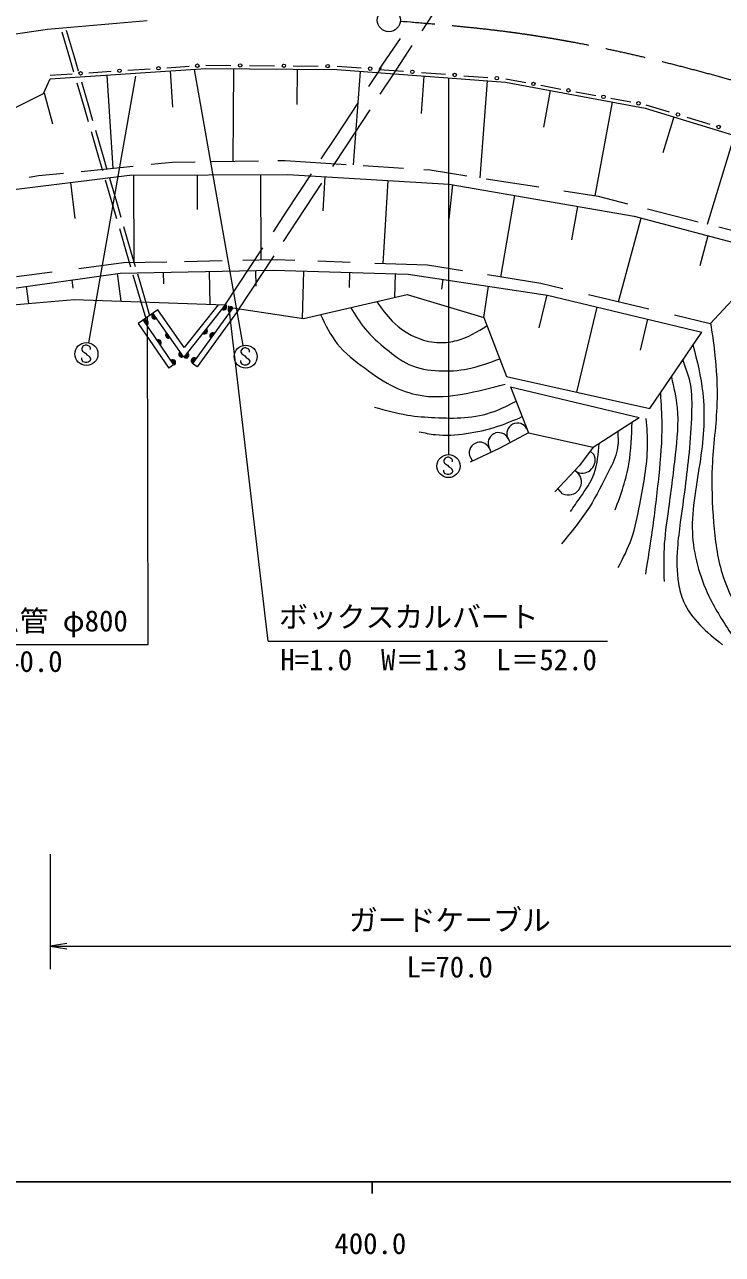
# Model space of a CAD drawing. Units: millimetres, scale not verified. Extents: x 40000 to 680000, y 20000 to 380000.
# Drawn here: x 437853 to 498380, y 198715 to 305442 of the extents above; entities that cross this region are included whole.
import ezdxf
from ezdxf.enums import TextEntityAlignment as Align

# ---------------------------------------------------------------- set-up
doc = ezdxf.new("R2010")
doc.units = ezdxf.units.MM
doc.header["$LTSCALE"] = 1000
doc.linetypes.add('CHAIN', pattern=[18.5, 12, -1.5, 3.5, -1.5])
for name, color, linetype, lineweight in [('M-BGD', 7, 'Continuous', 13), ('M-BMK', 2, 'CHAIN', 13), ('M-BMK-SRVR', 3, 'Continuous', 13), ('M-STR-STR3', 7, 'Continuous', 13), ('M-STR-STRC', 7, 'Continuous', 13), ('M-TTL-BAND', 7, 'Continuous', 25), ('M-TTL-TXT', 7, 'Continuous', 13)]:
    doc.layers.add(name, color=color, linetype=linetype, lineweight=lineweight)
doc.styles.add('ＭＳ ゴシック', font='')
doc.styles.get('ＭＳ ゴシック').set_extended_font_data('MS Gothic')

# ---------------------------------------------------------------- blocks, each defined once
blk = doc.blocks.new('open_arrow')
at = {"color": 0, "linetype": 'Continuous', "lineweight": -2}
blk.add_lwpolyline([(7.5, 1.25), (0, 0), (7.5, -1.25)], dxfattribs=at)

msp = doc.modelspace()

# ---------------------------------------------------------------- linework, layer by layer
at = {"layer": 'M-BGD'}
for p, q in [((472333, 304907), (473267, 306329)), ((441093, 304805), (441747, 302567)), ((441463, 304966), (442140, 302650)), ((468617, 301560), (470448, 304225)), ((469760, 300994), (471484, 303616)), ((441747, 302567), (442105, 301342)), ((442140, 302650), (442499, 301418)), ((440057, 301045), (441987, 301171)), ((440077, 300746), (453572, 301622)), ((443434, 301265), (445363, 301390)), ((445526, 292987), (445001, 301066)), ((446811, 301484), (448740, 301609)), ((450187, 301703), (452117, 301828)), ((450490, 301422), (450695, 298263)), ((453564, 301922), (455734, 301906)), ((453572, 301622), (464943, 301535)), ((455935, 293587), (455997, 301604)), ((457361, 301893), (459531, 301876)), ((461158, 301864), (463328, 301847)), ((461497, 301561), (461474, 298517)), ((464943, 301535), (479563, 300437)), ((464956, 301834), (467048, 301677)), ((466393, 293264), (467002, 301380)), ((467714, 300066), (468810, 301733)), ((468617, 301560), (470709, 301403)), ((468706, 299391), (469760, 300994)), ((472279, 301285), (474371, 301128)), ((475940, 301010), (478032, 300853)), ((439499, 299459), (440077, 300746)), ((442384, 300388), (443011, 298240)), ((442774, 300476), (443420, 298264)), ((472487, 300968), (472243, 297725)), ((477971, 300557), (477340, 292151)), ((479563, 300437), (491680, 298198)), ((479601, 300735), (481337, 300414)), ((482639, 300174), (484375, 299853)), ((417360, 288405), (439499, 299459)), ((440305, 296789), (439567, 299493)), ((483442, 299720), (482857, 296555)), ((485676, 299612), (487412, 299292)), ((488714, 299051), (490450, 298730)), ((443011, 298240), (443360, 297045)), ((443420, 298264), (443753, 297125)), ((464809, 295647), (466813, 298696)), ((465772, 294928), (467828, 298055)), ((487347, 290585), (488850, 298721)), ((491680, 298198), (509329, 292798)), ((491751, 298490), (493770, 297872)), ((494172, 297436), (493218, 294318)), ((495285, 297409), (497303, 296791)), ((443614, 296175), (444270, 293929)), ((443995, 296295), (444663, 294009)), ((463590, 293792), (464809, 295647)), ((497077, 288131), (499431, 295826)), ((464595, 293137), (465772, 294928)), ((444270, 293929), (444603, 292789)), ((444663, 294009), (444995, 292874)), ((448831, 293320), (450667, 293505)), ((450667, 293505), (452660, 293536)), ((454059, 293558), (458135, 293621)), ((459809, 293647), (460442, 293657)), ((460442, 293657), (465759, 293306)), ((439072, 292337), (441215, 292553)), ((442758, 292708), (447269, 293163)), ((460612, 289263), (462734, 292491)), ((467216, 293210), (470731, 292978)), ((472471, 292863), (473022, 292826)), ((473022, 292826), (476204, 292329)), ((432660, 290619), (446940, 292365)), ((438235, 292213), (439072, 292337)), ((441826, 291740), (442209, 288612)), ((444840, 291976), (445823, 288609)), ((445215, 292118), (445845, 289963)), ((446940, 292365), (460677, 292422)), ((447348, 284773), (447317, 292367)), ((452817, 292389), (452829, 289410)), ((458317, 292412), (458347, 285087)), ((460677, 292422), (474671, 291592)), ((461523, 288463), (463644, 291690)), ((463900, 292231), (463724, 289273)), ((468962, 284695), (469390, 291905)), ((474974, 291540), (474655, 288596)), ((474671, 291592), (490725, 288816)), ((477903, 292063), (482456, 291350)), ((479166, 283533), (480388, 290604)), ((484639, 291009), (487610, 290544)), ((487610, 290544), (490151, 289896)), ((445457, 289865), (445823, 288609)), ((445845, 289963), (446203, 288735)), ((459429, 287464), (460612, 289263)), ((485808, 289667), (485306, 286763)), ((491888, 289454), (496292, 288331)), ((460304, 286610), (461523, 288463)), ((489383, 281372), (491323, 288657)), ((490725, 288816), (502973, 285554)), ((446078, 287737), (446700, 285606)), ((446439, 287928), (447080, 285732)), ((497121, 287113), (496430, 284518)), ((498059, 287881), (503625, 286462)), ((456333, 282754), (458516, 286075)), ((446700, 285606), (447049, 284411)), ((447080, 285732), (447454, 284451)), ((459647, 285039), (456769, 284977)), ((457302, 282044), (459500, 285388)), ((461289, 284978), (459647, 285039)), ((502973, 285554), (497307, 279487)), ((440250, 283952), (437153, 283551)), ((446425, 284753), (442565, 284252)), ((446146, 283875), (459439, 284125)), ((450180, 284834), (446425, 284753)), ((449883, 283945), (449902, 282939)), ((454983, 284938), (451724, 284867)), ((453936, 281162), (453882, 284020)), ((457882, 284095), (457907, 282755)), ((459439, 284125), (471111, 283792)), ((462039, 284051), (461922, 279950)), ((466080, 284801), (463293, 284904)), ((466037, 283937), (466000, 282637)), ((472811, 284552), (468245, 284721)), ((475843, 284066), (472811, 284552)), ((433477, 282089), (446146, 283875)), ((441937, 283282), (442037, 282571)), ((446236, 281442), (445898, 283840)), ((447246, 283736), (447872, 281594)), ((447639, 283820), (448251, 281723)), ((469977, 281763), (470036, 283823)), ((471111, 283792), (483199, 281965)), ((474132, 283336), (474001, 282474)), ((482626, 282978), (477994, 283721)), ((484543, 282523), (482626, 282978)), ((437976, 282724), (438184, 281251)), ((455255, 281114), (456333, 282754)), ((456473, 280782), (457302, 282044)), ((462056, 279929), (471028, 282006)), ((471028, 282006), (477675, 280012)), ((477675, 280012), (478087, 282738)), ((483144, 281978), (482465, 279135)), ((483199, 281965), (496587, 278763)), ((491987, 280752), (486775, 281992)), ((423715, 280012), (442159, 281591)), ((442159, 281591), (455255, 281114)), ((447872, 281594), (448354, 279943)), ((448251, 281723), (448700, 280186)), ((455255, 281114), (451662, 276578)), ((454635, 281136), (451686, 277414)), ((455917, 280866), (452429, 276044)), ((456473, 280782), (452834, 275751)), ((455917, 280866), (462056, 279929)), ((485753, 273538), (487521, 280931)), ((449398, 280676), (447716, 279496)), ((448125, 279783), (450779, 275910)), ((451662, 276578), (448989, 280389)), ((451686, 277414), (449398, 280676)), ((477675, 280012), (479656, 274908)), ((491898, 279885), (491252, 277182)), ((497307, 279487), (494218, 280222)), ((447716, 279496), (450370, 275623)), ((492100, 272112), (496587, 278763)), ((450779, 275910), (450370, 275623)), ((452834, 275751), (452429, 276044)), ((479656, 274908), (492100, 272112)), ((480006, 274005), (481551, 270026)), ((480006, 274005), (491152, 271333)), ((487180, 268775), (491152, 271333)), ((481551, 270026), (479085, 268672)), ((481551, 270026), (487180, 268775)), ((479787, 269532), (479963, 269154)), ((479085, 268672), (476507, 267475)), ((478155, 268701), (478320, 268317)), ((487180, 268775), (485980, 267179)), ((487240, 268138), (486909, 268415)), ((476522, 267869), (476702, 267566)), ((485980, 267179), (483858, 264898)), ((485797, 266587), (485563, 266732)), ((484517, 264727), (484112, 265170))]:
    msp.add_line(p, q, dxfattribs=at)
for centre in [(456547, 301899), (442710, 301218), (446087, 301437), (449464, 301656), (452840, 301875), (460345, 301870), (464142, 301841), (467832, 301619), (471494, 301344), (475155, 301069), (478817, 300794), (481988, 300294), (485026, 299733), (488063, 299171), (491101, 298610), (494527, 297640), (498061, 296559)]:
    msp.add_circle(centre, 150, dxfattribs=at)
for centre, radius, start, end in [((455136, 280934), 250, 231.61243, 51.61243), ((455136, 280934), 200, 231.61243, 51.61243), ((455136, 280934), 150, 231.61243, 51.61243), ((455136, 280934), 100, 231.61243, 51.61243), ((455136, 280934), 50, 231.61243, 51.61243), ((455745, 280692), 250, 54.12489, 234.12489), ((455745, 280692), 200, 54.12489, 234.12489), ((455745, 280692), 150, 54.12489, 234.12489), ((455745, 280692), 100, 54.12489, 234.12489), ((455745, 280692), 50, 54.12489, 234.12489), ((448335, 279561), 250, 304.42459, 124.42459), ((448335, 279561), 200, 304.42459, 124.42459), ((448335, 279561), 150, 304.42459, 124.42459), ((448335, 279561), 100, 304.42459, 124.42459), ((449135, 280140), 250, 125.04419, 305.04419), ((449135, 280140), 200, 125.04419, 305.04419), ((449135, 280140), 150, 125.04419, 305.04419), ((449135, 280140), 100, 125.04419, 305.04419), ((449135, 280140), 50, 125.04419, 305.04419), ((448335, 279561), 50, 304.42459, 124.42459), ((450325, 278483), 250, 125.04419, 305.04419), ((450325, 278483), 200, 125.04419, 305.04419), ((450325, 278483), 150, 125.04419, 305.04419), ((450325, 278483), 100, 125.04419, 305.04419), ((453458, 278846), 250, 231.61243, 51.61243), ((453458, 278846), 200, 231.61243, 51.61243), ((453458, 278846), 150, 231.61243, 51.61243), ((453458, 278846), 100, 231.61243, 51.61243), ((453458, 278846), 50, 231.61243, 51.61243), ((454173, 278455), 250, 54.12489, 234.12489), ((454173, 278455), 200, 54.12489, 234.12489), ((454173, 278455), 150, 54.12489, 234.12489), ((449452, 277846), 250, 304.42459, 124.42459), ((449452, 277846), 200, 304.42459, 124.42459), ((449452, 277846), 150, 304.42459, 124.42459), ((449452, 277846), 100, 304.42459, 124.42459), ((449452, 277846), 50, 304.42459, 124.42459), ((450325, 278483), 50, 125.04419, 305.04419), ((454173, 278455), 100, 54.12489, 234.12489), ((454173, 278455), 50, 54.12489, 234.12489), ((451473, 276838), 250, 125.04419, 305.04419), ((451473, 276838), 200, 125.04419, 305.04419), ((451473, 276838), 150, 125.04419, 305.04419), ((451473, 276838), 100, 125.04419, 305.04419), ((451473, 276838), 50, 125.04419, 305.04419), ((451851, 276754), 250, 231.61243, 51.61243), ((451851, 276754), 200, 231.61243, 51.61243), ((451851, 276754), 150, 231.61243, 51.61243), ((451851, 276754), 100, 231.61243, 51.61243), ((451851, 276754), 50, 231.61243, 51.61243), ((452550, 276275), 250, 54.12489, 234.12489), ((452550, 276275), 200, 54.12489, 234.12489), ((452550, 276275), 150, 54.12489, 234.12489), ((450697, 276116), 250, 304.42459, 124.42459), ((450697, 276116), 200, 304.42459, 124.42459), ((450697, 276116), 150, 304.42459, 124.42459), ((450697, 276116), 100, 304.42459, 124.42459), ((450697, 276116), 50, 304.42459, 124.42459), ((452550, 276275), 100, 54.12489, 234.12489), ((452550, 276275), 50, 54.12489, 234.12489), ((478971, 269117), 916, 26.98946, 206.98946), ((480604, 269948), 916, 26.98946, 206.98946), ((477338, 268285), 916, 26.98946, 206.98946), ((486204, 267655), 1143, 249.15658, 24.99788), ((485010, 265758), 1143, 244.49574, 46.45226)]:
    msp.add_arc(centre, radius, start, end, dxfattribs=at)
for points, knots in [([(466144, 280875), (466530, 280240), (466917, 279604), (467385, 279038), (467925, 278385), (468574, 277824), (469239, 277278), (469853, 276774), (470480, 276283), (471188, 275957), (471991, 275589), (472897, 275434), (473797, 275392), (474647, 275352), (475491, 275412), (476312, 275580), (477249, 275772), (478156, 276104), (479063, 276435)], [0, 0, 0, 0, 1, 1, 1, 2, 2, 2, 3, 3, 3, 4, 4, 4, 5, 5, 5, 6, 6, 6, 6]), ([(468407, 281399), (468821, 280805), (469235, 280210), (469742, 279698), (470377, 279058), (471157, 278545), (472006, 278221), (472600, 277993), (473227, 277858), (473860, 277843), (474369, 277831), (474881, 277897), (475369, 278032), (476291, 278287), (477123, 278789), (477955, 279291)], [0, 0, 0, 0, 1, 1, 1, 2, 2, 2, 3, 3, 3, 4, 4, 4, 5, 5, 5, 5]), ([(463532, 280271), (463951, 279384), (464370, 278498), (464965, 277749), (465627, 276916), (466507, 276254), (467385, 275612), (468215, 275005), (469044, 274416), (469962, 273977), (470752, 273600), (471608, 273334), (472477, 273223), (473592, 273080), (474728, 273190), (475840, 273380), (477097, 273595), (478323, 273912), (479549, 274229)], [0, 0, 0, 0, 1, 1, 1, 2, 2, 2, 3, 3, 3, 4, 4, 4, 5, 5, 5, 6, 6, 6, 6]), ([(497356, 279539), (497480, 278700), (497605, 277862), (497702, 277019), (497872, 275538), (497956, 274043), (497907, 272554), (497845, 270720), (497581, 268894), (497497, 267065), (497423, 265458), (497488, 263848), (497620, 262232), (497742, 260732), (497921, 259227), (498357, 257808), (498849, 256206), (499668, 254713), (500487, 253220)], [0, 0, 0, 0, 1, 1, 1, 2, 2, 2, 3, 3, 3, 4, 4, 4, 5, 5, 5, 6, 6, 6, 6]), ([(495829, 277639), (496175, 276265), (496521, 274891), (496678, 273496), (496891, 271590), (496751, 269645), (496473, 267720), (496166, 265593), (495690, 263491), (495777, 261371), (495854, 259476), (496381, 257566), (497210, 255842), (497783, 254650), (498500, 253546), (499217, 252442)], [0, 0, 0, 0, 1, 1, 1, 2, 2, 2, 3, 3, 3, 4, 4, 4, 5, 5, 5, 5]), ([(494936, 276316), (495190, 275638), (495444, 274961), (495580, 274260), (495742, 273421), (495735, 272548), (495705, 271683), (495667, 270553), (495591, 269436), (495485, 268319), (495293, 266295), (495001, 264274), (494731, 262253), (494632, 261511), (494535, 260768), (494479, 260021), (494403, 258996), (494403, 257962), (494574, 256941), (494664, 256400), (494802, 255863), (495014, 255369), (495667, 253848), (497022, 252738), (498377, 251629)], [0, 0, 0, 0, 1, 1, 1, 2, 2, 2, 3, 3, 3, 4, 4, 4, 5, 5, 5, 6, 6, 6, 7, 7, 7, 8, 8, 8, 8]), ([(493957, 274864), (494160, 273985), (494362, 273106), (494449, 272217), (494582, 270853), (494443, 269466), (494287, 268091), (494101, 266444), (493890, 264817), (493667, 263183), (493523, 262126), (493373, 261065), (493316, 260001), (493266, 259041), (493291, 258078), (493316, 257115)], [0, 0, 0, 0, 1, 1, 1, 2, 2, 2, 3, 3, 3, 4, 4, 4, 5, 5, 5, 5]), ([(492998, 273443), (493059, 272549), (493120, 271655), (493128, 270761), (493141, 269276), (493010, 267791), (492858, 266311), (492697, 264742), (492512, 263178), (492292, 261619), (492110, 260332), (491904, 259047), (491698, 257763)], [0, 0, 0, 0, 1, 1, 1, 2, 2, 2, 3, 3, 3, 4, 4, 4, 4]), ([(468202, 272248), (469149, 271981), (470096, 271713), (471063, 271557), (471850, 271429), (472651, 271376), (473451, 271337), (474301, 271296), (475149, 271271), (475997, 271337), (476874, 271406), (477751, 271572), (478575, 271871), (479236, 272111), (479862, 272437), (480489, 272762)], [0, 0, 0, 0, 1, 1, 1, 2, 2, 2, 3, 3, 3, 4, 4, 4, 5, 5, 5, 5]), ([(472068, 270111), (472538, 270011), (473008, 269912), (473483, 269860), (474366, 269762), (475267, 269830), (476155, 269954), (477064, 270081), (477960, 270269), (478826, 270551), (479570, 270794), (480290, 271106), (481011, 271418)], [0, 0, 0, 0, 1, 1, 1, 2, 2, 2, 3, 3, 3, 4, 4, 4, 4]), ([(489352, 258329), (489768, 259143), (490184, 259957), (490485, 260810), (490825, 261774), (491018, 262788), (491213, 263803), (491537, 265488), (491868, 267174), (491887, 268873), (491896, 269662), (491838, 270454), (491779, 271246)], [0, 0, 0, 0, 1, 1, 1, 2, 2, 2, 3, 3, 3, 4, 4, 4, 4]), ([(489307, 270145), (489333, 269601), (489360, 269058), (489262, 268539), (489142, 267906), (488837, 267309), (488539, 266716), (487995, 265637), (487475, 264572), (486841, 263573), (486129, 262449), (485275, 261408), (484421, 260367)], [0, 0, 0, 0, 1, 1, 1, 2, 2, 2, 3, 3, 3, 4, 4, 4, 4]), ([(489083, 263318), (489328, 263988), (489574, 264658), (489784, 265340), (489985, 265995), (490153, 266662), (490269, 267336), (490473, 268525), (490514, 269737), (490555, 270949)], [0, 0, 0, 0, 1, 1, 1, 2, 2, 2, 3, 3, 3, 3]), ([(485199, 263183), (485486, 263595), (485773, 264007), (486062, 264424), (486516, 265077), (486976, 265743), (487249, 266473), (487556, 267296), (487625, 268201), (487694, 269106)], [0, 0, 0, 0, 1, 1, 1, 2, 2, 2, 3, 3, 3, 3])]:
    msp.add_open_spline(points, degree=3, knots=knots, dxfattribs=at)
at = {"layer": 'M-BMK'}
for p, q in [((439850, 305052), (448487, 305787)), ((430294, 303643), (439850, 305052))]:
    msp.add_line(p, q, dxfattribs=at)
msp.add_open_spline([(504720, 299049), (500465, 300270), (496210, 301490), (491903, 302520), (487893, 303478), (483839, 304270), (479754, 304803), (476662, 305207), (473552, 305461), (470441, 305716)], degree=3, knots=[0, 0, 0, 0, 1, 1, 1, 2, 2, 2, 3, 3, 3, 3], dxfattribs=at)
at = {"layer": 'M-BMK-SRVR'}
msp.add_circle((469448, 305827), 1000, dxfattribs=at)
at = {"layer": 'M-STR-STR3'}
for p, q in [((440057, 233462), (440057, 223462)), ((440057, 225462), (509417, 225462))]:
    msp.add_line(p, q, dxfattribs=at)
at = {"layer": 'M-STR-STRC'}
for p, q in [((447472, 300972), (443394, 277839)), ((452561, 301557), (456786, 277596)), ((474615, 300808), (474615, 268129)), ((442936, 277552), (442812, 277367)), ((443128, 277617), (442936, 277552)), ((443249, 277615), (443128, 277617)), ((443499, 277496), (443249, 277615)), ((443563, 277365), (443499, 277496)), ((442812, 277367), (442815, 277236)), ((442815, 276388), (442812, 276509)), ((442815, 277236), (442878, 277107)), ((442878, 277107), (443133, 276925)), ((443133, 276925), (443262, 276793)), ((443262, 276793), (443442, 276677)), ((443442, 276677), (443568, 276477)), ((443563, 277236), (443563, 277365)), ((443568, 276477), (443563, 276367)), ((456744, 277323), (456620, 277139)), ((456620, 277139), (456623, 277007)), ((456623, 277007), (456686, 276878)), ((456686, 276878), (456942, 276696)), ((456936, 277389), (456744, 277323)), ((457057, 277386), (456936, 277389)), ((456942, 276696), (457071, 276564)), ((457308, 277268), (457057, 277386)), ((457071, 276564), (457250, 276449)), ((457250, 276449), (457376, 276248)), ((457371, 277136), (457308, 277268)), ((457371, 277007), (457371, 277136)), ((442854, 276285), (442815, 276388)), ((442939, 276174), (442854, 276285)), ((443126, 276114), (442939, 276174)), ((443260, 276114), (443126, 276114)), ((443360, 276143), (443260, 276114)), ((443502, 276235), (443360, 276143)), ((443563, 276367), (443502, 276235)), ((456623, 276159), (456620, 276280)), ((456662, 276056), (456623, 276159)), ((456747, 275946), (456662, 276056)), ((456934, 275885), (456747, 275946)), ((457068, 275885), (456934, 275885)), ((457168, 275914), (457068, 275885)), ((457310, 276006), (457168, 275914)), ((457371, 276138), (457310, 276006)), ((457376, 276248), (457371, 276138)), ((474530, 267891), (474338, 267826)), ((474651, 267889), (474530, 267891)), ((474902, 267770), (474651, 267889)), ((474338, 267826), (474214, 267641)), ((474214, 267641), (474217, 267510)), ((474217, 267510), (474280, 267381)), ((474280, 267381), (474536, 267199)), ((474536, 267199), (474665, 267067)), ((474665, 267067), (474844, 266951)), ((474844, 266951), (474970, 266751)), ((474965, 267639), (474902, 267770)), ((474965, 267510), (474965, 267639)), ((474217, 266662), (474214, 266783)), ((474256, 266559), (474217, 266662)), ((474341, 266448), (474256, 266559)), ((474528, 266388), (474341, 266448)), ((474662, 266388), (474528, 266388)), ((474762, 266417), (474662, 266388)), ((474904, 266509), (474762, 266417)), ((474965, 266641), (474904, 266509)), ((474970, 266751), (474965, 266641))]:
    msp.add_line(p, q, dxfattribs=at)
for centre in [(443219, 276855), (457028, 276626), (474622, 267129)]:
    msp.add_circle(centre, 1000, dxfattribs=at)
at = {"layer": 'M-TTL-BAND'}
for p, q in [((40000, 205000), (579000, 205000)), ((468000, 205000), (468000, 204000))]:
    msp.add_line(p, q, dxfattribs=at)
at = {"layer": 'M-TTL-TXT'}
for p, q in [((458977, 251934), (455563, 281038)), ((448568, 251654), (448499, 280111)), ((458977, 251934), (488427, 251934)), ((426250, 251654), (448568, 251654))]:
    msp.add_line(p, q, dxfattribs=at)

# ---------------------------------------------------------------- block references
at = {"layer": 'M-STR-STR3', "xscale": 193, "yscale": 193}
msp.add_blockref('open_arrow', (440057, 225462), dxfattribs=at)

# ---------------------------------------------------------------- texts
at = {"layer": 'M-STR-STR3', "style": 'ＭＳ ゴシック'}
for s, p in [('ガードケーブル', (465987, 226258)), ('L=70.0', (470987, 222199))]:
    msp.add_text(s, height=1833, dxfattribs=at).set_placement(p, align=Align.BOTTOM_LEFT)
at = {"layer": 'M-TTL-BAND', "style": 'ＭＳ ゴシック'}
msp.add_text('400.0', height=1833, dxfattribs=at).set_placement((467844, 198195), align=Align.BOTTOM_CENTER)
at = {"layer": 'M-TTL-TXT', "style": 'ＭＳ ゴシック'}
for s, p in [('ボックスカルバート', (459928, 252575)), ('ヒューム管 φ800', (427418, 252228)), ('L=40.0', (433668, 248715)), ('H=1.0\u3000W＝1.3\u3000L＝52.0', (460035, 248859))]:
    msp.add_text(s, height=1833, dxfattribs=at).set_placement(p, align=Align.BOTTOM_LEFT)

doc.saveas('drawing.dxf')
